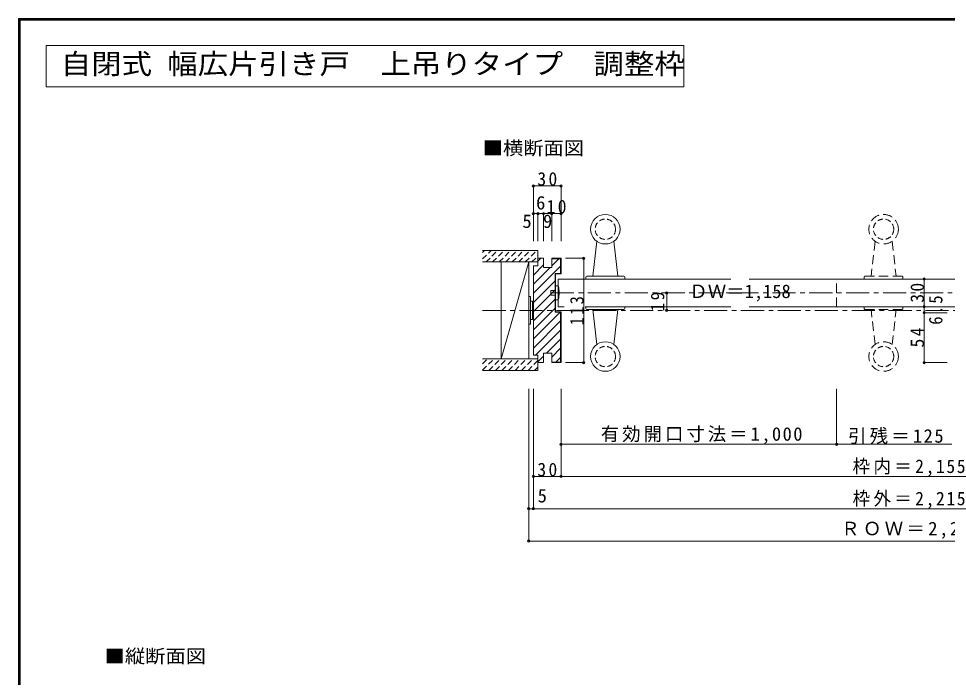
# Model space of a CAD drawing. Units: millimetres at full size, sheet at 1:5. Extents: x -973 to 977, y -718 to 696.
# Drawn here: x -973 to 33, y -18 to 696 of the extents above; entities that cross this region are included whole.
import ezdxf
from ezdxf.enums import TextEntityAlignment as Align

# ---------------------------------------------------------------- set-up
doc = ezdxf.new("R2010")
doc.units = ezdxf.units.MM
doc.header["$LTSCALE"] = 5
doc.header["$PDMODE"] = 32
doc.header["$PDSIZE"] = 2.5
for name, pattern in [('CHAIN1', [8, 5, -1, 1, -1]), ('DASHED1', [1.8, 1.2, -0.6]), ('DASHED2', [3, 2, -1])]:
    doc.linetypes.add(name, pattern=pattern)
for name, color, linetype, lineweight in [('0-1_通り芯', 4, 'CHAIN1', 9), ('0-2_柱', 3, 'Continuous', 9), ('0-3_仕上げ', 2, 'Continuous', 9), ('0-4_枠', 3, 'Continuous', 9), ('0-5_ケーシング', 3, 'DASHED2', 9), ('0-6_扉', 2, 'Continuous', 9), ('0-7_金物', 7, 'Continuous', 9), ('0-A_文字', 3, 'Continuous', 9), ('0-B_寸法', 7, 'Continuous', 9), ('0-C_ハッチ', 4, 'DASHED1', 9), ('F-1_枠', 6, 'Continuous', 9)]:
    doc.layers.add(name, color=color, linetype=linetype, lineweight=lineweight)
doc.styles.add('ＭＳ ゴシック', font='')
doc.styles.get('ＭＳ ゴシック').set_extended_font_data('MS Gothic')

msp = doc.modelspace()

# ---------------------------------------------------------------- linework, layer by layer
at = {"layer": '0-1_通り芯'}
msp.add_line((-470.537, 379.494), (451.502, 379.494), dxfattribs=at)
at = {"layer": '0-2_柱'}
for p, q in [((-450.537, 431.994), (-420.537, 431.994)), ((-450.537, 326.994), (-450.537, 431.994)), ((-420.537, 431.994), (-420.537, 326.994)), ((-420.537, 326.994), (-450.537, 326.994))]:
    msp.add_line(p, q, dxfattribs=at)
at = {"layer": '0-2_柱', "color": 7}
msp.add_line((-450.537, 326.994), (-420.537, 431.994), dxfattribs=at)
at = {"layer": '0-3_仕上げ'}
for p, q in [((-470.537, 444.494), (-410.537, 444.494)), ((-470.537, 326.994), (-410.537, 326.994))]:
    msp.add_line(p, q, dxfattribs=at)
for points in [[(-470.537, 431.994), (-410.537, 431.994), (-410.537, 444.494)], [(-470.537, 314.494), (-410.537, 314.494), (-410.537, 326.994)]]:
    msp.add_lwpolyline(points, dxfattribs=at)
at = {"layer": '0-4_枠'}
for p, q in [((-404.537, 435.994), (-410.537, 435.994)), ((-410.537, 427.994), (-410.537, 435.994)), ((-395.537, 425.994), (-395.537, 435.994)), ((-395.537, 435.994), (-385.537, 435.994)), ((-395.537, 435.494), (-386.037, 435.494)), ((-386.037, 435.494), (-386.037, 419.494)), ((-385.537, 435.994), (-385.537, 418.994)), ((-410.537, 427.994), (-415.537, 427.994)), ((-415.537, 427.994), (-415.537, 330.994)), ((-386.037, 419.494), (-392.037, 419.494)), ((-392.037, 419.494), (-392.037, 377.494)), ((-385.537, 418.994), (-391.537, 418.994)), ((-391.537, 418.994), (-391.537, 377.994)), ((-392.037, 377.494), (-386.037, 377.494)), ((-391.537, 377.994), (-385.537, 377.994)), ((-386.037, 323.494), (-386.037, 377.494)), ((-385.537, 322.994), (-385.537, 377.994)), ((-404.537, 322.994), (-404.537, 332.994)), ((-395.537, 332.994), (-404.537, 332.994)), ((-395.537, 332.994), (-395.537, 322.994)), ((-410.537, 330.994), (-415.537, 330.994)), ((-410.537, 330.994), (-410.537, 322.994)), ((-404.537, 322.994), (-410.537, 322.994)), ((-395.537, 323.494), (-386.037, 323.494)), ((-395.537, 322.994), (-385.537, 322.994))]:
    msp.add_line(p, q, dxfattribs=at)
msp.add_lwpolyline([(-395.537, 425.994), (-404.537, 425.994), (-404.537, 435.994)], dxfattribs=at)
at = {"layer": '0-5_ケーシング', "linetype": 'Continuous'}
for p, q in [((-346.787, 454.439), (-351.037, 416.494)), ((-328.287, 454.439), (-324.037, 416.494)), ((-358.537, 415.494), (-358.537, 413.494)), ((-358.537, 413.494), (-316.537, 413.494)), ((-357.537, 416.494), (-317.537, 416.494)), ((-316.537, 415.494), (-316.537, 413.494)), ((-358.537, 381.494), (-358.537, 383.494)), ((-316.537, 383.494), (-358.537, 383.494)), ((-316.537, 381.494), (-316.537, 383.494)), ((-317.537, 380.494), (-357.537, 380.494)), ((-346.787, 342.549), (-351.037, 380.494)), ((-328.287, 342.549), (-324.037, 380.494))]:
    msp.add_line(p, q, dxfattribs=at)
at = {"layer": '0-5_ケーシング'}
for p, q in [((-45.252, 454.439), (-49.502, 416.494)), ((-26.752, 454.439), (-22.502, 416.494)), ((-57.002, 415.494), (-57.002, 413.494)), ((-57.002, 413.494), (-15.002, 413.494)), ((-56.002, 416.494), (-16.002, 416.494)), ((-15.002, 415.494), (-15.002, 413.494)), ((-57.002, 381.494), (-57.002, 383.494)), ((-15.002, 383.494), (-57.002, 383.494)), ((-15.002, 381.494), (-15.002, 383.494)), ((-16.002, 380.494), (-56.002, 380.494)), ((-45.252, 342.549), (-49.502, 380.494)), ((-26.752, 342.549), (-22.502, 380.494))]:
    msp.add_line(p, q, dxfattribs=at)
at = {"layer": '0-5_ケーシング', "linetype": 'Continuous'}
for centre in [(-337.537, 467.494), (-337.537, 329.494)]:
    msp.add_circle(centre, 16, dxfattribs=at)
at = {"layer": '0-5_ケーシング'}
for centre in [(-36.002, 467.494), (-36.002, 329.494)]:
    msp.add_circle(centre, 16, dxfattribs=at)
at = {"layer": '0-5_ケーシング', "linetype": 'DASHED1'}
for centre in [(-337.537, 467.494), (-36.002, 467.494), (-337.537, 329.494), (-36.002, 329.494)]:
    msp.add_circle(centre, 11, dxfattribs=at)
at = {"layer": '0-5_ケーシング', "linetype": 'Continuous'}
for centre, start, end in [((-357.537, 415.494), 90, 180), ((-317.537, 415.494), 0, 90), ((-357.537, 381.494), 180, 270), ((-317.537, 381.494), 270, 0)]:
    msp.add_arc(centre, 1, start, end, dxfattribs=at)
at = {"layer": '0-5_ケーシング'}
for centre, start, end in [((-56.002, 415.494), 90, 180), ((-16.002, 415.494), 0, 90), ((-56.002, 381.494), 180, 270), ((-16.002, 381.494), 270, 0)]:
    msp.add_arc(centre, 1, start, end, dxfattribs=at)
at = {"layer": '0-6_扉', "color": 6}
for p, q in [((-201.527, 413.494), (-388.537, 413.494)), ((-388.537, 413.494), (-388.537, 383.494)), ((67.998, 413.494), (-181.527, 413.494)), ((-388.537, 383.494), (-382.241, 383.494)), ((-359.367, 383.494), (-201.527, 383.494)), ((-181.527, 383.494), (67.998, 383.494))]:
    msp.add_line(p, q, dxfattribs=at)
at = {"layer": '0-6_扉', "linetype": 'DASHED2'}
for p, q in [((162.493, 413.494), (-87.002, 413.494)), ((-87.002, 383.494), (-87.002, 413.494)), ((-87.002, 383.494), (162.493, 383.494))]:
    msp.add_line(p, q, dxfattribs=at)
at = {"layer": '0-7_金物'}
for p, q in [((-418.536, 394.494), (-420.537, 394.494)), ((-420.537, 364.494), (-420.537, 394.494)), ((-418.536, 394.494), (-418.536, 364.494)), ((-396.537, 395.994), (-396.537, 400.994)), ((-396.537, 400.994), (-391.537, 400.994)), ((-391.537, 395.994), (-396.537, 395.994)), ((-418.536, 389.494), (-416.537, 389.494)), ((-416.537, 389.494), (-416.537, 369.494)), ((-416.537, 388.494), (-415.537, 388.494)), ((-415.537, 388.494), (-415.537, 370.494)), ((-391.537, 390.994), (-388.537, 390.994)), ((-418.536, 364.494), (-420.537, 364.494)), ((-418.536, 369.494), (-416.537, 369.494)), ((-416.537, 370.494), (-415.537, 370.494))]:
    msp.add_line(p, q, dxfattribs=at)
msp.add_lwpolyline([(-388.537, 405.994), (-391.537, 405.994), (-391.537, 390.994)], dxfattribs=at)
msp.add_arc((-416.162, 398.494), 28.625, 344.81071, 15.18929, dxfattribs=at)
at = {"layer": '0-A_文字'}
for p, q in [((-943.333, 666.667), (-943.333, 621.667)), ((-943.333, 666.667), (-252.381, 666.667)), ((-252.381, 666.667), (-252.381, 621.667)), ((-943.333, 621.667), (-252.381, 621.667))]:
    msp.add_line(p, q, dxfattribs=at)
at = {"layer": '0-B_寸法', "color": 4}
for p, q in [((-415.537, 514.494), (-415.537, 454.494)), ((-415.537, 514.494), (-385.537, 514.494)), ((-385.537, 514.494), (-385.537, 454.494)), ((-415.537, 484.494), (-410.537, 484.494)), ((-410.537, 484.494), (-410.537, 454.494)), ((-410.537, 484.494), (-404.537, 484.494)), ((-404.537, 484.494), (-404.537, 454.494)), ((-404.537, 484.494), (-395.537, 484.494)), ((-395.537, 484.494), (-395.537, 454.494)), ((-395.537, 484.494), (-385.537, 484.494)), ((-360.877, 435.994), (-380.877, 435.994)), ((-360.877, 435.994), (-360.877, 322.994)), ((7.952, 413.494), (7.952, 383.494)), ((7.952, 413.494), (32.998, 413.494)), ((-270.945, 398.494), (-270.945, 379.494)), ((7.952, 383.494), (32.998, 383.494)), ((7.952, 383.494), (7.952, 376.994)), ((7.952, 376.994), (32.998, 376.994)), ((7.952, 376.994), (7.952, 322.994)), ((-360.877, 322.994), (-380.877, 322.994)), ((7.952, 322.994), (32.998, 322.994)), ((-420.537, 164.494), (-420.537, 294.494)), ((-420.537, 129.494), (-420.537, 294.494)), ((-415.537, 164.494), (-415.537, 294.494)), ((-415.537, 164.494), (-415.537, 294.494)), ((-385.537, 199.494), (-385.537, 294.494)), ((-87.002, 234.494), (-87.002, 294.494)), ((-385.537, 234.494), (-87.002, 234.494)), ((-87.002, 234.494), (37.998, 234.494)), ((-415.537, 199.494), (-385.537, 199.494)), ((-385.537, 199.494), (366.533, 199.494)), ((-420.537, 164.494), (-415.537, 164.494)), ((-415.537, 164.494), (396.533, 164.494)), ((-420.537, 129.494), (401.533, 129.494))]:
    msp.add_line(p, q, dxfattribs=at)
at = {"layer": '0-B_寸法', "color": 4, "linetype": 'CHAIN1'}
msp.add_line((-396.537, 398.494), (377.533, 398.494), dxfattribs=at)
at = {"layer": '0-B_寸法'}
for p in [(-415.537, 514.494), (-385.537, 514.494), (-415.537, 484.494), (-410.537, 484.494), (-404.537, 484.494), (-395.537, 484.494), (-385.537, 484.494), (-360.877, 435.994), (7.952, 413.494), (-270.945, 398.494), (7.952, 383.494), (-270.945, 379.494), (7.952, 376.994), (-360.877, 322.994), (7.952, 322.994), (-385.537, 234.494), (-87.002, 234.494), (-415.537, 199.494), (-385.537, 199.494), (-420.537, 164.494), (-415.537, 164.494), (-420.537, 129.494)]:
    msp.add_point(p, dxfattribs=at)
at = {"layer": '0-C_ハッチ'}
for p, q in [((-470.537, 435.27), (-461.313, 444.494)), ((-470.537, 442.341), (-468.384, 444.494)), ((-466.742, 431.994), (-454.242, 444.494)), ((-459.671, 431.994), (-447.171, 444.494)), ((-452.6, 431.994), (-440.1, 444.494)), ((-445.529, 431.994), (-433.029, 444.494)), ((-438.457, 431.994), (-425.957, 444.494)), ((-431.386, 431.994), (-418.886, 444.494)), ((-424.315, 431.994), (-411.815, 444.494)), ((-417.244, 431.994), (-410.537, 438.701)), ((-470.537, 314.706), (-458.249, 326.994)), ((-470.537, 321.778), (-465.32, 326.994)), ((-463.678, 314.494), (-451.178, 326.994)), ((-456.607, 314.494), (-444.107, 326.994)), ((-449.536, 314.494), (-437.036, 326.994)), ((-442.465, 314.494), (-429.965, 326.994)), ((-435.394, 314.494), (-422.894, 326.994)), ((-428.323, 314.494), (-415.823, 326.994)), ((-421.252, 314.494), (-410.537, 325.209)), ((-414.181, 314.494), (-410.537, 318.138))]:
    msp.add_line(p, q, dxfattribs=at)
at = {"layer": '0-C_ハッチ', "linetype": 'Continuous'}
for p, q in [((-410.537, 432.723), (-407.265, 435.994)), ((-395.537, 427.924), (-387.966, 435.494)), ((-415.537, 417.823), (-404.537, 428.823)), ((-415.537, 427.723), (-415.265, 427.994)), ((-415.537, 398.024), (-386.037, 427.524)), ((-415.537, 407.924), (-397.466, 425.994)), ((-415.537, 388.125), (-392.037, 411.625)), ((-415.537, 378.225), (-392.037, 401.725)), ((-415.537, 368.326), (-392.037, 391.826)), ((-415.537, 358.426), (-392.037, 381.926)), ((-415.537, 348.527), (-386.569, 377.494)), ((-415.537, 338.627), (-386.037, 368.127)), ((-413.27, 330.994), (-386.037, 358.228)), ((-401.371, 332.994), (-386.037, 348.328)), ((-395.537, 328.929), (-386.037, 338.429)), ((-410.537, 323.828), (-404.537, 329.828)), ((-391.072, 323.494), (-386.037, 328.529))]:
    msp.add_line(p, q, dxfattribs=at)
at = {"layer": 'F-1_枠'}
for p, q in [((-973.347, 695.833), (-973.347, -700.833)), ((-973.347, 695.833), (976.653, 695.833)), ((-973.347, 695), (976.653, 695)), ((-972.514, 695.833), (-972.514, -700.833)), ((-971.68, 695.833), (-971.68, -700.833)), ((-973.347, 694.167), (976.653, 694.167))]:
    msp.add_line(p, q, dxfattribs=at)

# ---------------------------------------------------------------- texts
at = {"layer": '0-A_文字', "style": 'ＭＳ ゴシック', "width": 1.1}
msp.add_text('自閉式 幅広片引き戸\u3000上吊りタイプ\u3000調整枠', height=21.99, dxfattribs=at).set_placement((-927.708, 629.167), align=Align.BOTTOM_LEFT)
at = {"layer": '0-A_文字', "color": 7, "style": 'ＭＳ ゴシック', "width": 1.1}
for s, p in [('■横断面図', (-470.537, 543.743)), ('■縦断面図', (-880.203, -6.961))]:
    msp.add_text(s, height=14.66, dxfattribs=at).set_placement(p, align=Align.BOTTOM_LEFT)
at = {"layer": '0-B_寸法', "style": 'ＭＳ ゴシック'}
for s, p in [('6', (-412.537, 484.494)), ('5', (-427.351, 464.494)), ('9', (-405.037, 464.494)), ('ＤＷ＝1,158', (-246.527, 388.494)), ('5', (-410.869, 166.994))]:
    msp.add_text(s, height=14.66, dxfattribs=at).set_placement(p, align=Align.BOTTOM_LEFT)
at = {"layer": '0-B_寸法', "char_height": 14.66, "attachment_point": 7, "style": 'ＭＳ ゴシック'}
for s, insert in [('\\T1.27;\\W0.95;30', (-411.162, 514.494)), ('\\T1.27;\\W0.95;10', (-401.162, 484.494)), ('\\T1.16;有効開口寸法＝1,000', (-342.519, 234.494)), ('\\T1.17;引残＝125', (-74.502, 234.494)), ('\\T1.27;\\W0.95;30', (-411.162, 199.494)), ('\\T1.19;\\W0.95;枠内＝2,155', (-69.597, 199.494)), ('\\T1.19;\\W0.95;枠外＝2,215', (-69.597, 164.494)), ('\\T1.18;ＲＯＷ＝2,225', (-82.002, 131.994))]:
    msp.add_mtext(s, dxfattribs=dict(at, insert=insert))
at = {"layer": '0-B_寸法', "char_height": 14.66, "attachment_point": 7, "rotation": 90, "style": 'ＭＳ ゴシック'}
for s, insert in [('\\T1.27;\\W0.95;30', (7.952, 387.869)), ('\\T1.27;\\W0.9;113', (-360.877, 363.244)), ('\\T1.27;\\W0.95;19', (-273.445, 378.369)), ('\\T1.27;\\W0.9;6.5', (27.952, 363.994)), ('\\T1.27;\\W0.95;54', (7.952, 339.369))]:
    msp.add_mtext(s, dxfattribs=dict(at, insert=insert))

doc.saveas('drawing.dxf')
